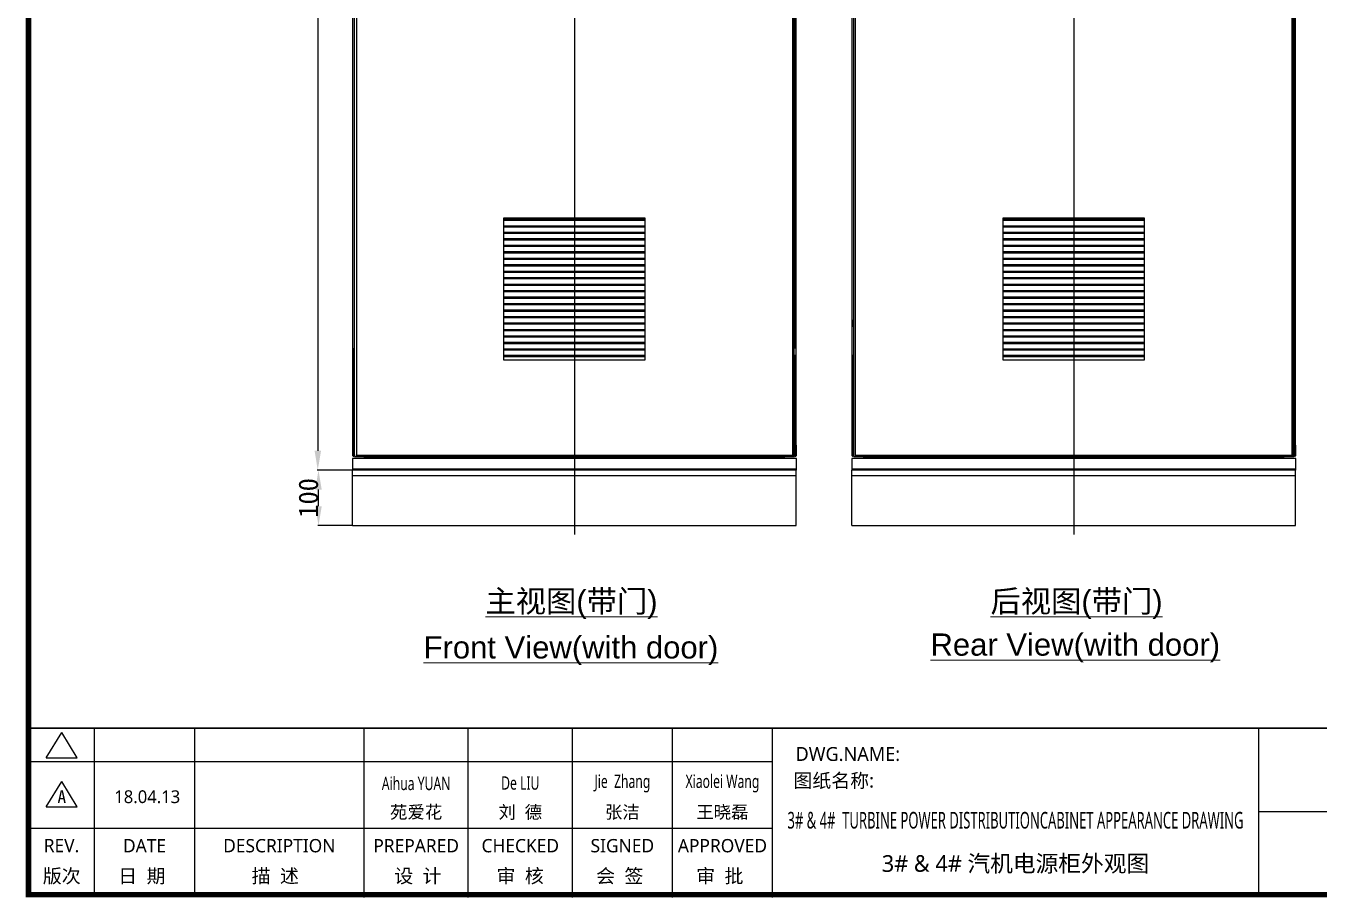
# Model space of a CAD drawing. Extents: x 81437 to 204847, y -54769 to -29444.
# Drawn here: x 81483 to 83813, y -41389 to -39817 of the extents above; entities that cross this region are included whole.
import ezdxf
from ezdxf.enums import TextEntityAlignment as Align
from ezdxf.lldxf.tags import DXFTag

# ---------------------------------------------------------------- set-up
doc = ezdxf.new("R2010")
doc.units = 0
doc.header["$LTSCALE"] = 100
doc.header["$MEASUREMENT"] = 0
doc.layers.add('t', color=1, linetype='Continuous')
doc.layers.add('TEXT', color=7, linetype='Continuous')
doc.styles.add('HZ', font='arial.ttf', dxfattribs={"width": 0.7})
doc.styles.get("Standard").update_dxf_attribs({"font": ''})
doc.styles.add('微软雅黑', font='')
doc.styles.get('Standard').set_extended_font_data('SimSun')
doc.styles.get('微软雅黑').set_extended_font_data('Microsoft YaHei')
tags = doc.linetypes.add('CENTER', pattern=[2, 1.25, -0.25, 0.25, -0.25]).pattern_tags.tags
tags[10:11] = [DXFTag(74, 4), DXFTag(75, 0), DXFTag(340, '0'), DXFTag(46, 1.0), DXFTag(50, 0.0), DXFTag(44, 0.0), DXFTag(45, 0.0)]
tags[8:9] = [DXFTag(74, 4), DXFTag(75, 0), DXFTag(340, '0'), DXFTag(46, 1.0), DXFTag(50, 0.0), DXFTag(44, 0.0), DXFTag(45, 0.0)]
tags[6:7] = [DXFTag(74, 4), DXFTag(75, 0), DXFTag(340, '0'), DXFTag(46, 1.0), DXFTag(50, 0.0), DXFTag(44, 0.0), DXFTag(45, 0.0)]
tags[4:5] = [DXFTag(74, 4), DXFTag(75, 0), DXFTag(340, '0'), DXFTag(46, 1.0), DXFTag(50, 0.0), DXFTag(44, 0.0), DXFTag(45, 0.0)]
doc.dimstyles.new('ISO-25', dxfattribs={"dimtxt": 35, "dimasz": 35, "dimexe": 1.25, "dimexo": 0.625, "dimtad": 1, "dimtoh": 1, "dimdec": 0, "dimtxsty": 'Standard', "dimcen": 2.5, "dimadec": 0, "dimazin": 0, "dimtfac": 1, "dimtdec": 0, "dimtmove": 0, "dimatfit": 3, "dimfxl": 1, "dimarcsym": 0})

# ---------------------------------------------------------------- blocks, each defined once
blk = doc.blocks.new('*D102')
at = {"color": 0, "lineweight": -2, "transparency": 16777216}
for p, q in [((82071.1, -40618), (82009, -40618)), ((82010.3, -40683), (82010.3, -40653)), ((82071.1, -40718), (82009, -40718))]:
    blk.add_line(p, q, dxfattribs=at)
at = {"color": 0, "transparency": 16777216}
for points in [[(82016.1, -40653), (82004.5, -40653), (82010.3, -40618)], [(82004.5, -40683), (82016.1, -40683), (82010.3, -40718)]]:
    blk.add_solid(points, dxfattribs=at)
at = {"layer": 'Defpoints', "color": 0, "transparency": 16777216}
for p in [(82010.3, -40618), (82071.7, -40618), (82071.7, -40718)]:
    blk.add_point(p, dxfattribs=at)
at = {"color": 0, "transparency": 16777216, "insert": (81992.2, -40668), "char_height": 35, "attachment_point": 5, "rotation": 90}
blk.add_mtext('100', dxfattribs=at)
blk = doc.blocks.new('*D103')
at = {"color": 0, "lineweight": -2, "transparency": 16777216}
for p, q in [((82071.4, -38615.5), (82007.8, -38615.5)), ((82009, -38650.5), (82009, -40583)), ((82071.4, -40618), (82007.8, -40618))]:
    blk.add_line(p, q, dxfattribs=at)
at = {"color": 0, "transparency": 16777216}
for points in [[(82014.9, -38650.5), (82003.2, -38650.5), (82009, -38615.5)], [(82003.2, -40583), (82014.9, -40583), (82009, -40618)]]:
    blk.add_solid(points, dxfattribs=at)
at = {"layer": 'Defpoints', "color": 0, "transparency": 16777216}
for p in [(82072, -38615.5), (82009, -40618), (82072, -40618)]:
    blk.add_point(p, dxfattribs=at)
at = {"color": 0, "transparency": 16777216, "insert": (81990.9, -39616.8), "char_height": 35, "attachment_point": 5, "rotation": 90}
blk.add_mtext('2003', dxfattribs=at)
blk = doc.blocks.new('图框')
at = {"color": 7}
for p, q in [((2209.5, -2910.4), (2209.5, -3210.4)), ((-6.2, -2970.4), (1334, -2970.4)), ((2209.5, -3060.4), (3109.5, -3060.4)), ((-6.2, -3090.4), (1334, -3090.4))]:
    blk.add_line(p, q, dxfattribs=at)
at = {"color": 7, "const_width": 3}
blk.add_lwpolyline([(4109.5, -2910.4), (-6.2, -2910.4)], dxfattribs=at)
at = {"layer": 't', "color": 7}
for p, q in [((25.8, -2963.9), (53.7, -2918)), ((81.7, -2963.9), (53.7, -2918)), ((25.8, -2963.9), (81.7, -2963.9)), ((25.8, -3051.8), (53.7, -3006)), ((81.7, -3051.8), (53.7, -3006)), ((25.8, -3051.8), (81.7, -3051.8))]:
    blk.add_line(p, q, dxfattribs=at)
at = {"layer": 't', "color": 7, "const_width": 9.62}
blk.add_lwpolyline([(4109.5, -3210.4), (4109.5, -58.9), (-6.2, -58.9), (-6.2, -3210.4)], close=True, dxfattribs=at)
at = {"layer": 't', "color": 7, "const_width": 2.4}
for points in [[(112.6, -2911.6), (112.6, -3210.4)], [(292.9, -2911.6), (292.9, -3210.4)], [(598.2, -2911.6), (598.2, -3215.3)], [(785.8, -2911.6), (785.8, -3215.3)], [(973.4, -2911.6), (973.4, -3215.3)], [(1153.7, -2911.6), (1153.7, -3215.3)], [(1334, -2911.6), (1334, -3215.3)]]:
    blk.add_lwpolyline(points, dxfattribs=at)
at = {"color": 7, "style": '微软雅黑', "flags": 8}
for tag, p, height in [('DWG.NAME:', (1375.5, -2969.2), 25), ('DWG.NO.:', (3122, -3089.3), 24), ('图纸编号', (3309.2, -3111.3), 24), ('FILENO.:', (3122.5, -3165), 24), ('文档号', (3311.6, -3183), 24)]:
    blk.add_attdef(tag, p, '', height=height, dxfattribs=at)
at = {"color": 7, "style": '微软雅黑', "width": 0.8, "flags": 8}
for tag, p, height in [('PROJECTNAME:', (3119.3, -2971.7), 24), ('PROJECT_NAME', (3324.7, -2969.2), 25)]:
    blk.add_attdef(tag, p, '', height=height, dxfattribs=at)
at = {"color": 7, "style": '微软雅黑', "flags": 8}
for tag, height, width, p in [('RENLIU', 24, 0.7, (692, -3009.2)), ('SHUFENWANG', 24, 0.7, (879.6, -3009.2)), ('FANGHOU', 24, 0.7, (1063.6, -3009.2)), ('DANDANLI', 24, 0.7, (1243.9, -3009.2)), ('#10STATIONONTROLCABINETCOVER', 30, 0.6, (1771.7, -3076)), ('HANGZHOUHOLLYSYSAUTOMATIONCO.,LTD.', 24, 0.7, (2763.9, -3104.6))]:
    blk.add_attdef(tag, text='', height=height, dxfattribs=dict(at, width=width)).set_placement(p, align=Align.MIDDLE)
for tag, p in [('图纸名称:', (1371.6, -3024.8)), ('项目名称', (3272.9, -3045.6))]:
    blk.add_attdef(tag, text='', height=25, dxfattribs=at).set_placement(p, align=Align.BOTTOM_LEFT)
at = {"color": 7, "flags": 8}
blk.add_attdef('A', text='', height=23, dxfattribs=at).set_placement((53.7, -3033.7), align=Align.MIDDLE)
at = {"color": 7, "style": '微软雅黑', "flags": 8}
for tag, height, p in [('设计时间', 23, (207.7, -3033.7)), ('刘仁', 23, (692, -3061.1)), ('王姝芬', 23, (879.6, -3061.1)), ('侯方', 23, (1063.6, -3061.1)), ('李丹丹', 23, (1243.9, -3061.1)), ('PAGEXOFX', 24, (3947.6, -3097.9)), ('REV.', 24, (53.2, -3121.9)), ('DATE', 24, (202.7, -3121.9)), ('DESCRIPTION', 24, (445.6, -3121.9)), ('PREPARED', 24, (692, -3121.9)), ('CHECKED', 24, (879.6, -3121.9)), ('SIGNED', 24, (1063.6, -3121.9)), ('APPROVED', 24, (1243.9, -3121.9)), ('图纸名称', 30, (1771.7, -3153.6)), ('第几页共几页', 24, (3947.6, -3172.9))]:
    blk.add_attdef(tag, text='', height=height, dxfattribs=at).set_placement(p, align=Align.MIDDLE)
at = {"layer": 't', "color": 7, "style": '微软雅黑'}
for s, p in [('版次', (53.7, -3176.5)), ('日  期', (198, -3176.5)), ('描  述', (438.3, -3176.5)), ('设  计', (695.3, -3176.5)), ('审  核', (879.4, -3176.5)), ('会  签', (1058.9, -3176.5)), ('审  批', (1239.1, -3176.5))]:
    blk.add_text(s, height=25, dxfattribs=at).set_placement(p, align=Align.MIDDLE_CENTER)

msp = doc.modelspace()

# ---------------------------------------------------------------- linework, layer by layer
at = {"color": 1, "linetype": 'CENTER'}
for p, q in [((82471.2, -38490.4), (82471.2, -40734.1)), ((83370.7, -38490.1), (83370.7, -40733.8))]:
    msp.add_line(p, q, dxfattribs=at)
at = {"color": 7, "linetype": 'Continuous'}
for p, q in [((82072, -40573), (82072, -38615.5)), ((82075, -40593.5), (82075, -38618.5)), ((82864.7, -40593.5), (82864.7, -38618.5)), ((82867, -40593.5), (82867, -38618.5)), ((82971.5, -40573), (82971.5, -38615.5)), ((82974.5, -40593.5), (82974.5, -38618.5)), ((83764.2, -40593.5), (83764.2, -38618.5)), ((83766.5, -40593.5), (83766.5, -38618.5)), ((82871, -40573), (82871, -38661)), ((83770.5, -40573), (83770.5, -38661)), ((82976.8, -39547.5), (82976.8, -40593.5)), ((82078.6, -39664.5), (82078.6, -40593.5)), ((82074.4, -39710), (82074.4, -40399)), ((82868.1, -40399), (82868.1, -39710)), ((82868.6, -39710), (82868.6, -40399)), ((82973.9, -39710), (82973.9, -40399)), ((83767.6, -40399), (83767.6, -39710)), ((83768.1, -39710), (83768.1, -40399)), ((82868.4, -40348), (82867, -40348)), ((82868.4, -40359), (82868.4, -40348)), ((82868.6, -40348), (82871, -40348)), ((82869, -40348), (82869, -40359)), ((82869.8, -40359), (82869.8, -40348)), ((82971.5, -40348), (82973.9, -40348)), ((82972.7, -40348), (82972.7, -40359)), ((82973.5, -40359), (82973.5, -40348)), ((82974.1, -40348), (82974.5, -40348)), ((82974.1, -40348), (82974.1, -40359)), ((82868.4, -40359), (82867, -40359)), ((82868.6, -40359), (82871, -40359)), ((82973.9, -40359), (82971.5, -40359)), ((82974.1, -40359), (82974.5, -40359)), ((82072, -40399), (82074.4, -40399)), ((82074.4, -40410), (82072, -40410)), ((82073.2, -40399), (82073.2, -40410)), ((82074, -40410), (82074, -40399)), ((82074.4, -40573), (82074.4, -40410)), ((82074.6, -40399), (82075, -40399)), ((82074.6, -40399), (82074.6, -40410)), ((82074.6, -40410), (82075, -40410)), ((82868.1, -40573), (82868.1, -40410)), ((82868.6, -40573), (82868.6, -40410)), ((82973.9, -40573), (82973.9, -40410)), ((83767.9, -40399), (83766.5, -40399)), ((83767.9, -40410), (83766.5, -40410)), ((83767.6, -40573), (83767.6, -40410)), ((83767.9, -40410), (83767.9, -40399)), ((83768.1, -40399), (83770.5, -40399)), ((83768.1, -40410), (83770.5, -40410)), ((83768.1, -40573), (83768.1, -40410)), ((83768.5, -40399), (83768.5, -40410)), ((83769.3, -40410), (83769.3, -40399)), ((82074.4, -40573), (82072, -40573)), ((82072, -40592.5), (82072, -40573)), ((82074, -40592.5), (82074, -40573)), ((82074, -40574.2), (82075, -40574.2)), ((82074.4, -40575.9), (82074, -40575.9)), ((82074.4, -40573), (82075, -40573)), ((82074.4, -40575.9), (82074.4, -40591.8)), ((82867, -40573), (82868.1, -40573)), ((82869, -40574.2), (82867, -40574.2)), ((82867, -40575.4), (82868.1, -40575.4)), ((82868, -40593.5), (82868, -40575.4)), ((82868.6, -40573), (82868.1, -40573)), ((82868.1, -40575.4), (82868.1, -40574.2)), ((82868.6, -40573), (82871, -40573)), ((82868.6, -40575.9), (82869, -40575.9)), ((82868.6, -40575.9), (82868.6, -40591.8)), ((82869, -40573), (82869, -40592.5)), ((82871, -40573), (82871, -40592.5)), ((82973.9, -40573), (82971.5, -40573)), ((82971.5, -40592.5), (82971.5, -40573)), ((82973.5, -40592.5), (82973.5, -40573)), ((82973.5, -40574.2), (82974.5, -40574.2)), ((82973.9, -40575.9), (82973.5, -40575.9)), ((82973.9, -40573), (82974.5, -40573)), ((82973.9, -40575.9), (82973.9, -40591.8)), ((83766.5, -40573), (83767.6, -40573)), ((83768.5, -40574.2), (83766.5, -40574.2)), ((83766.5, -40575.4), (83767.6, -40575.4)), ((83767.5, -40593.5), (83767.5, -40575.4)), ((83768.1, -40573), (83767.6, -40573)), ((83767.6, -40575.4), (83767.6, -40574.2)), ((83768.1, -40573), (83770.5, -40573)), ((83768.1, -40575.9), (83768.5, -40575.9)), ((83768.1, -40575.9), (83768.1, -40591.8)), ((83768.5, -40573), (83768.5, -40592.5)), ((83770.5, -40573), (83770.5, -40592.5)), ((82871.2, -40597), (82071.7, -40597)), ((82071.7, -40597), (82071.7, -40617.8)), ((82074, -40592.5), (82072, -40592.5)), ((82074.4, -40591.8), (82074, -40591.8)), ((82075, -40593.5), (82868, -40593.5)), ((82077.3, -40591.2), (82864.7, -40591.2)), ((82093.1, -40595.4), (82093.1, -40593.5)), ((82093.1, -40595.4), (82115.5, -40595.4)), ((82093.6, -40595.4), (82093.6, -40593.5)), ((82094.3, -40595.4), (82094.3, -40597)), ((82094.8, -40595.4), (82094.8, -40597)), ((82113.8, -40595.4), (82113.8, -40597)), ((82114.3, -40595.4), (82114.3, -40597)), ((82115, -40595.4), (82115, -40593.5)), ((82115.5, -40593.5), (82115.5, -40595)), ((82827.5, -40593.9), (82115.5, -40593.9)), ((82115.5, -40595.4), (82115.5, -40595)), ((82827.5, -40595.4), (82115.5, -40595.4)), ((82115.5, -40595.4), (82115.5, -40597)), ((82827.5, -40595.9), (82115.5, -40595.9)), ((82827.5, -40593.5), (82827.5, -40595)), ((82827.5, -40595.4), (82827.5, -40595)), ((82849.9, -40595.4), (82827.5, -40595.4)), ((82827.5, -40595.4), (82827.5, -40597)), ((82828, -40595.4), (82828, -40593.5)), ((82828.7, -40595.4), (82828.7, -40597)), ((82829.2, -40595.4), (82829.2, -40597)), ((82848.2, -40595.4), (82848.2, -40597)), ((82848.7, -40595.4), (82848.7, -40597)), ((82849.4, -40595.4), (82849.4, -40593.5)), ((82849.9, -40595.4), (82849.9, -40593.5)), ((82868.6, -40591.8), (82869, -40591.8)), ((82869, -40592.5), (82871, -40592.5)), ((82870.7, -40597), (82870.7, -40617.8)), ((82871.2, -40616.2), (82871.2, -40597)), ((83770.7, -40597), (82971.2, -40597)), ((82971.2, -40597), (82971.2, -40617.8)), ((82973.5, -40592.5), (82971.5, -40592.5)), ((82973.9, -40591.8), (82973.5, -40591.8)), ((82974.5, -40593.5), (83767.5, -40593.5)), ((82976.8, -40591.2), (83764.2, -40591.2)), ((82992.6, -40595.4), (82992.6, -40593.5)), ((82992.6, -40595.4), (83015, -40595.4)), ((82993.1, -40595.4), (82993.1, -40593.5)), ((82993.8, -40595.4), (82993.8, -40597)), ((82994.3, -40595.4), (82994.3, -40597)), ((83013.3, -40595.4), (83013.3, -40597)), ((83013.8, -40595.4), (83013.8, -40597)), ((83014.5, -40595.4), (83014.5, -40593.5)), ((83015, -40593.5), (83015, -40595)), ((83727, -40593.9), (83015, -40593.9)), ((83015, -40595.4), (83015, -40595)), ((83727, -40595.4), (83015, -40595.4)), ((83015, -40595.4), (83015, -40597)), ((83727, -40595.9), (83015, -40595.9)), ((83727, -40593.5), (83727, -40595)), ((83727, -40595.4), (83727, -40595)), ((83749.4, -40595.4), (83727, -40595.4)), ((83727, -40595.4), (83727, -40597)), ((83727.5, -40595.4), (83727.5, -40593.5)), ((83728.2, -40595.4), (83728.2, -40597)), ((83728.7, -40595.4), (83728.7, -40597)), ((83747.7, -40595.4), (83747.7, -40597)), ((83748.2, -40595.4), (83748.2, -40597)), ((83748.9, -40595.4), (83748.9, -40593.5)), ((83749.4, -40595.4), (83749.4, -40593.5)), ((83768.1, -40591.8), (83768.5, -40591.8)), ((83768.5, -40592.5), (83770.5, -40592.5)), ((83770.2, -40597), (83770.2, -40617.8)), ((83770.7, -40616.2), (83770.7, -40597)), ((82071.7, -40615.7), (82870.7, -40615.7)), ((82871.2, -40618), (82071.7, -40618)), ((82071.7, -40718), (82071.7, -40618)), ((82870.7, -40628), (82071.7, -40628)), ((82871.2, -40616.2), (82870.7, -40616.2)), ((82870.7, -40718), (82870.7, -40618)), ((82871.2, -40618), (82871.2, -40616.5)), ((82971.2, -40615.7), (83770.2, -40615.7)), ((83770.7, -40618), (82971.2, -40618)), ((82971.2, -40718), (82971.2, -40618)), ((83770.2, -40628), (82971.2, -40628)), ((83770.7, -40616.2), (83770.2, -40616.2)), ((83770.2, -40718), (83770.2, -40618)), ((83770.7, -40618), (83770.7, -40616.5)), ((82071.7, -40718), (82870.7, -40718)), ((82971.2, -40718), (83770.2, -40718))]:
    msp.add_line(p, q, dxfattribs=at)
at = {"color": 7}
for p, q in [((82598.7, -40166.4), (82343.7, -40166.4)), ((82598.7, -40168.4), (82343.7, -40168.4)), ((82598.7, -40178.1), (82343.7, -40178.1)), ((82598.7, -40180.1), (82343.7, -40180.1)), ((83498.2, -40166.4), (83243.2, -40166.4)), ((83498.2, -40168.4), (83243.2, -40168.4)), ((83498.2, -40178.1), (83243.2, -40178.1)), ((83498.2, -40180.1), (83243.2, -40180.1)), ((82598.7, -40189.8), (82343.7, -40189.8)), ((82598.7, -40191.8), (82343.7, -40191.8)), ((82598.7, -40201.4), (82343.7, -40201.4)), ((82598.7, -40203.5), (82343.7, -40203.5)), ((83498.2, -40189.8), (83243.2, -40189.8)), ((83498.2, -40191.8), (83243.2, -40191.8)), ((83498.2, -40201.4), (83243.2, -40201.4)), ((83498.2, -40203.5), (83243.2, -40203.5)), ((82598.7, -40213.1), (82343.7, -40213.1)), ((82598.7, -40215.1), (82343.7, -40215.1)), ((82598.7, -40224.8), (82343.7, -40224.8)), ((82598.7, -40226.8), (82343.7, -40226.8)), ((83498.2, -40213.1), (83243.2, -40213.1)), ((83498.2, -40215.1), (83243.2, -40215.1)), ((83498.2, -40224.8), (83243.2, -40224.8)), ((83498.2, -40226.8), (83243.2, -40226.8)), ((82598.7, -40236.5), (82343.7, -40236.5)), ((82598.7, -40238.5), (82343.7, -40238.5)), ((82598.7, -40248.1), (82343.7, -40248.1)), ((82598.7, -40250.2), (82343.7, -40250.2)), ((83498.2, -40236.5), (83243.2, -40236.5)), ((83498.2, -40238.5), (83243.2, -40238.5)), ((83498.2, -40248.1), (83243.2, -40248.1)), ((83498.2, -40250.2), (83243.2, -40250.2)), ((82598.7, -40259.8), (82343.7, -40259.8)), ((82598.7, -40261.8), (82343.7, -40261.8)), ((82598.7, -40271.5), (82343.7, -40271.5)), ((82598.7, -40273.5), (82343.7, -40273.5)), ((83498.2, -40259.8), (83243.2, -40259.8)), ((83498.2, -40261.8), (83243.2, -40261.8)), ((83498.2, -40271.5), (83243.2, -40271.5)), ((83498.2, -40273.5), (83243.2, -40273.5)), ((82598.7, -40283.2), (82343.7, -40283.2)), ((82598.7, -40285.2), (82343.7, -40285.2)), ((82598.7, -40294.8), (82343.7, -40294.8)), ((82598.7, -40296.9), (82343.7, -40296.9)), ((83498.2, -40283.2), (83243.2, -40283.2)), ((83498.2, -40285.2), (83243.2, -40285.2)), ((83498.2, -40294.8), (83243.2, -40294.8)), ((83498.2, -40296.9), (83243.2, -40296.9)), ((82598.7, -40306.5), (82343.7, -40306.5)), ((82598.7, -40308.5), (82343.7, -40308.5)), ((82598.7, -40318.2), (82343.7, -40318.2)), ((82598.7, -40320.2), (82343.7, -40320.2)), ((83498.2, -40306.5), (83243.2, -40306.5)), ((83498.2, -40308.5), (83243.2, -40308.5)), ((83498.2, -40318.2), (83243.2, -40318.2)), ((83498.2, -40320.2), (83243.2, -40320.2)), ((82598.7, -40329.9), (82343.7, -40329.9)), ((82598.7, -40331.9), (82343.7, -40331.9)), ((82598.7, -40341.6), (82343.7, -40341.6)), ((82598.7, -40343.6), (82343.7, -40343.6)), ((83498.2, -40329.9), (83243.2, -40329.9)), ((83498.2, -40331.9), (83243.2, -40331.9)), ((83498.2, -40341.6), (83243.2, -40341.6)), ((83498.2, -40343.6), (83243.2, -40343.6)), ((82598.7, -40353.2), (82343.7, -40353.2)), ((82598.7, -40355.2), (82343.7, -40355.2)), ((82598.7, -40364.9), (82343.7, -40364.9)), ((82598.7, -40366.9), (82343.7, -40366.9)), ((83498.2, -40353.2), (83243.2, -40353.2)), ((83498.2, -40355.2), (83243.2, -40355.2)), ((83498.2, -40364.9), (83243.2, -40364.9)), ((83498.2, -40366.9), (83243.2, -40366.9)), ((82598.7, -40376.6), (82343.7, -40376.6)), ((82598.7, -40378.6), (82343.7, -40378.6)), ((82598.7, -40388.3), (82343.7, -40388.3)), ((82598.7, -40390.3), (82343.7, -40390.3)), ((83498.2, -40376.6), (83243.2, -40376.6)), ((83498.2, -40378.6), (83243.2, -40378.6)), ((83498.2, -40388.3), (83243.2, -40388.3)), ((83498.2, -40390.3), (83243.2, -40390.3)), ((82598.7, -40399.9), (82343.7, -40399.9)), ((82598.7, -40402), (82343.7, -40402)), ((82598.7, -40411.6), (82343.7, -40411.6)), ((82598.7, -40413.6), (82343.7, -40413.6)), ((83498.2, -40399.9), (83243.2, -40399.9)), ((83498.2, -40402), (83243.2, -40402)), ((83498.2, -40411.6), (83243.2, -40411.6)), ((83498.2, -40413.6), (83243.2, -40413.6))]:
    msp.add_line(p, q, dxfattribs=at)
for points in [[(82598.7, -40419.2), (82598.7, -40164.2), (82343.7, -40164.2), (82343.7, -40419.2)], [(83498.2, -40419.2), (83498.2, -40164.2), (83243.2, -40164.2), (83243.2, -40419.2)]]:
    msp.add_lwpolyline(points, close=True, dxfattribs=at)
at = {"color": 7, "linetype": 'Continuous'}
for centre, radius, start, end in [((82074.9, -40575.9), 1.7, 90, 122.2595), ((82074.9, -40575.9), 0.5, 90, 180), ((82868.1, -40575.9), 1.7, 57.7405, 90), ((82868.1, -40575.9), 0.5, 0, 90), ((82974.4, -40575.9), 1.7, 90, 122.2595), ((82974.4, -40575.9), 0.5, 90, 180), ((83767.6, -40575.9), 1.7, 57.7405, 90), ((83767.6, -40575.9), 0.5, 0, 90), ((82073.2, -40591.8), 1.2, 212.7273, 0), ((82869.8, -40591.8), 1.2, 180, 327.2727), ((82972.7, -40591.8), 1.2, 212.7273, 0), ((83769.3, -40591.8), 1.2, 180, 327.2727), ((82869.4, -40616.2), 1.8, 315, 0), ((83768.9, -40616.2), 1.8, 315, 0)]:
    msp.add_arc(centre, radius, start, end, dxfattribs=at)

# ---------------------------------------------------------------- block references
at = {"color": 1}
ref = msp.add_blockref('图框', (81494.1, -38172.7), dxfattribs=at)
ref.add_attrib('图纸名称:', '图纸名称:', dxfattribs={"color": 7, "height": 25, "style": '微软雅黑', "flags": 8}).set_placement((82865.8, -41197.4), align=Align.BOTTOM_LEFT)
ref.add_attrib('#10STATIONONTROLCABINETCOVER', '3# & 4#  TURBINE POWER DISTRIBUTIONCABINET APPEARANCE DRAWING', dxfattribs={"color": 7, "height": 30, "style": '微软雅黑', "width": 0.6, "flags": 8}).set_placement((83265.9, -41248.7), align=Align.MIDDLE)
ref.add_attrib('DWG.NAME:', 'DWG.NAME:', (82869.6, -41141.9), dxfattribs={"color": 7, "height": 25, "style": '微软雅黑', "flags": 8})
ref.add_attrib('DANDANLI', 'Xiaolei Wang', dxfattribs={"color": 7, "height": 24, "style": '微软雅黑', "width": 0.7, "flags": 8}).set_placement((82738, -41181.9), align=Align.MIDDLE)
ref.add_attrib('FANGHOU', 'Jie  Zhang', dxfattribs={"color": 7, "height": 24, "style": '微软雅黑', "width": 0.7, "flags": 8}).set_placement((82557.7, -41181.9), align=Align.MIDDLE)
ref.add_attrib('SHUFENWANG', 'De LIU', dxfattribs={"color": 7, "height": 24, "style": '微软雅黑', "width": 0.7, "flags": 8}).set_placement((82373.8, -41181.9), align=Align.MIDDLE)
ref.add_attrib('RENLIU', 'Aihua YUAN', dxfattribs={"color": 7, "height": 24, "style": '微软雅黑', "width": 0.7, "flags": 8}).set_placement((82186.2, -41181.9), align=Align.MIDDLE)
ref.add_attrib('APPROVED', 'APPROVED', dxfattribs={"color": 7, "height": 24, "style": '微软雅黑'}).set_placement((82738, -41294.6), align=Align.MIDDLE)
ref.add_attrib('SIGNED', 'SIGNED', dxfattribs={"color": 7, "height": 24, "style": '微软雅黑'}).set_placement((82557.7, -41294.6), align=Align.MIDDLE)
ref.add_attrib('CHECKED', 'CHECKED', dxfattribs={"color": 7, "height": 24, "style": '微软雅黑'}).set_placement((82373.8, -41294.6), align=Align.MIDDLE)
ref.add_attrib('PREPARED', 'PREPARED', dxfattribs={"color": 7, "height": 24, "style": '微软雅黑'}).set_placement((82186.2, -41294.6), align=Align.MIDDLE)
ref.add_attrib('DESCRIPTION', 'DESCRIPTION', dxfattribs={"color": 7, "height": 24, "style": '微软雅黑'}).set_placement((81939.7, -41294.6), align=Align.MIDDLE)
ref.add_attrib('DATE', 'DATE', dxfattribs={"color": 7, "height": 24, "style": '微软雅黑', "flags": 8}).set_placement((81696.9, -41294.6), align=Align.MIDDLE)
ref.add_attrib('REV.', 'REV.', dxfattribs={"color": 7, "height": 24, "style": '微软雅黑', "flags": 8}).set_placement((81547.3, -41294.6), align=Align.MIDDLE)
ref.add_attrib('A', 'A', dxfattribs={"color": 7, "height": 23, "flags": 8}).set_placement((81547.9, -41206.4), align=Align.MIDDLE)
ref.add_attrib('设计时间', '18.04.13', dxfattribs={"color": 7, "height": 23, "style": '微软雅黑', "flags": 8}).set_placement((81701.8, -41206.4), align=Align.MIDDLE)
ref.add_attrib('李丹丹', '王晓磊', dxfattribs={"color": 7, "height": 23, "style": '微软雅黑', "flags": 8}).set_placement((82738, -41233.7), align=Align.MIDDLE)
ref.add_attrib('侯方', '张洁', dxfattribs={"color": 7, "height": 23, "style": '微软雅黑', "flags": 8}).set_placement((82557.7, -41233.7), align=Align.MIDDLE)
ref.add_attrib('王姝芬', '刘  德', dxfattribs={"color": 7, "height": 23, "style": '微软雅黑', "flags": 8}).set_placement((82373.8, -41233.7), align=Align.MIDDLE)
ref.add_attrib('刘仁', '苑爱花', dxfattribs={"color": 7, "height": 23, "style": '微软雅黑', "flags": 8}).set_placement((82186.2, -41233.7), align=Align.MIDDLE)
ref.add_attrib('图纸名称', '3# & 4# 汽机电源柜外观图', dxfattribs={"color": 7, "height": 30, "style": '微软雅黑', "flags": 8}).set_placement((83265.9, -41326.2), align=Align.MIDDLE)

# ---------------------------------------------------------------- texts
at = {"layer": 'TEXT', "color": 7, "lineweight": 0, "style": 'HZ'}
for s, p in [('%%U主视图(带门)', (82466.1, -40874.1)), ('%%U后视图(带门)', (83375.9, -40874.1)), ('%%UFront View(with door)', (82465.1, -40957.3)), ('%%URear View(with door)', (83373.6, -40952.3))]:
    msp.add_text(s, height=40, dxfattribs=at).set_placement(p, align=Align.CENTER)

# ---------------------------------------------------------------- dimensions: what is measured, and where the dimension line sits
at = {"color": 3}
for base, p1, p2, picture, middle in [((82009.042207, -40618.0014337), (82071.9881282, -38615.5014337), (82071.9881282, -40618.0014337), '*D103', (81990.917207, -39616.7514337)), ((82010.3, -40618), (82071.7, -40718), (82071.7, -40618), '*D102', (81992.2, -40668))]:
    dim = msp.add_linear_dim(base=base, p1=p1, p2=p2, angle=90, dimstyle='ISO-25', dxfattribs=at)
    dim.commit()
    dim.dimension.update_dxf_attribs({"geometry": picture, "text_midpoint": middle})

doc.saveas('drawing.dxf')
